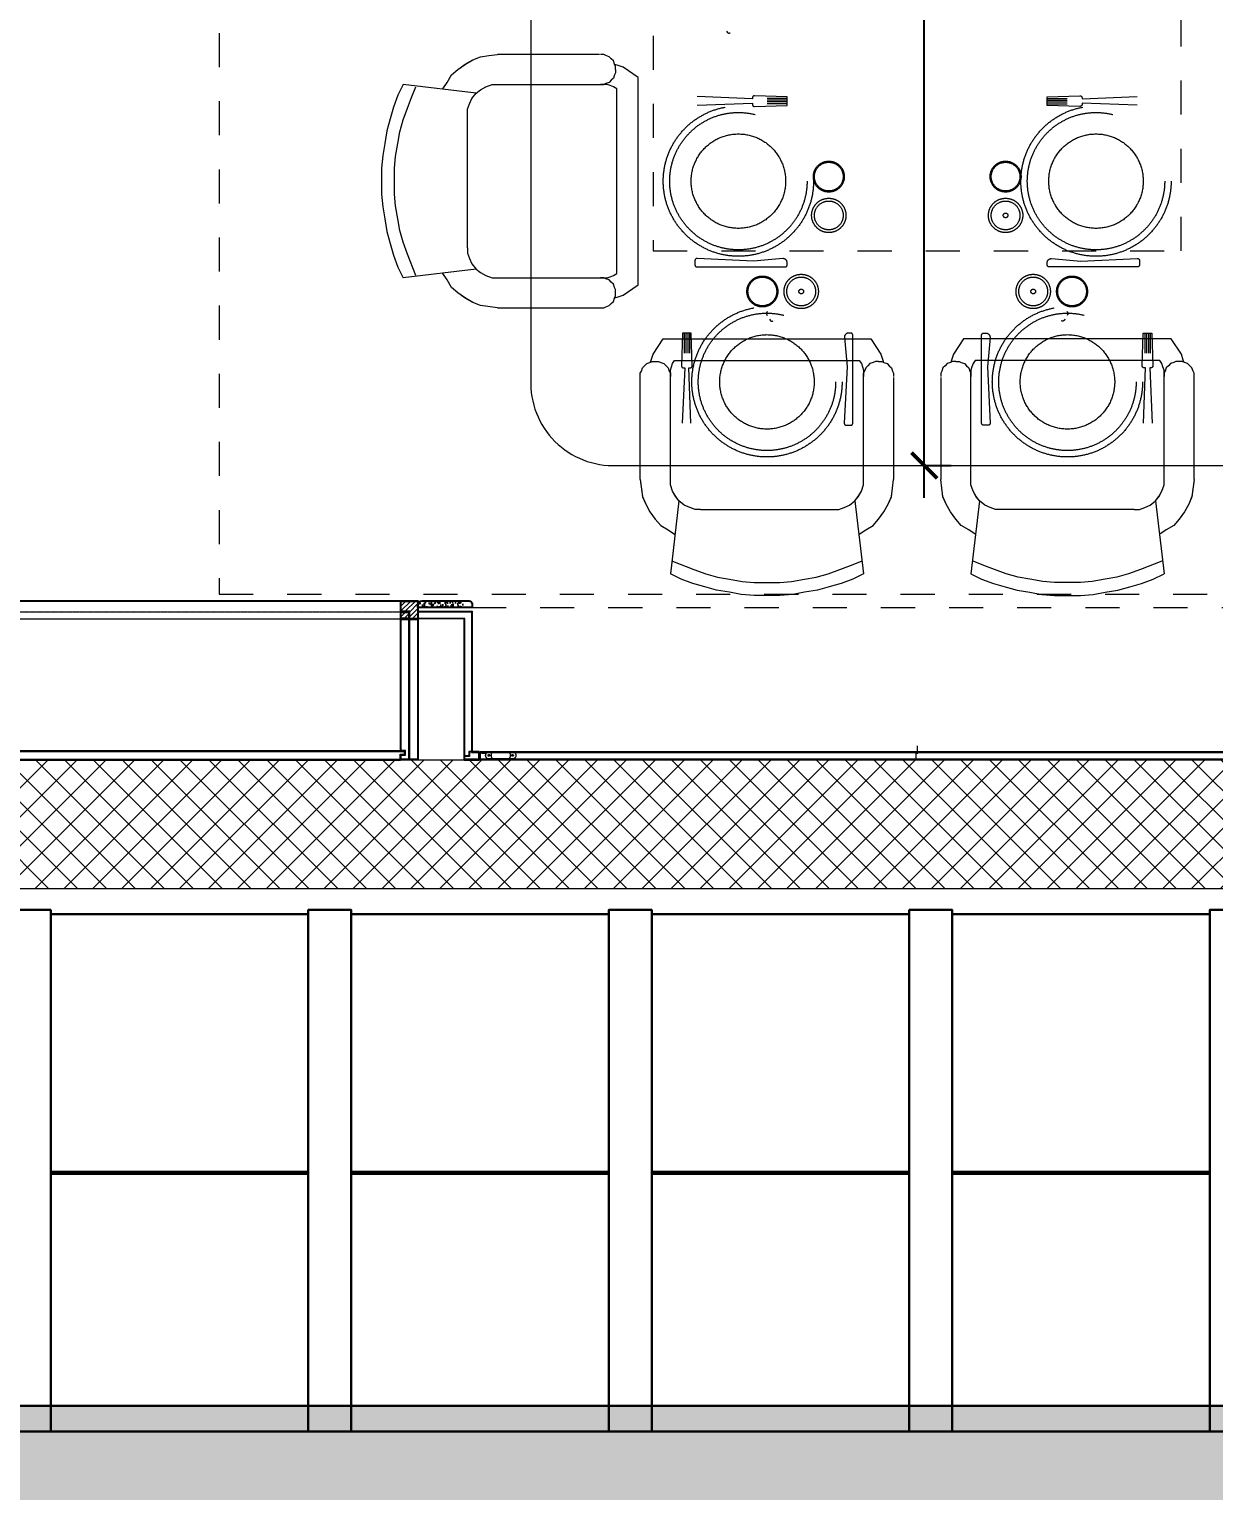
# Model space of a CAD drawing. Header units: millimetres. Extents: x -18512 to 101824, y -95768 to 52898.
# Drawn here: x 26058 to 28817, y -64550 to -61145 of the extents above; entities that cross this region are included whole.
import ezdxf

# ---------------------------------------------------------------- set-up
doc = ezdxf.new("R2010")
doc.units = ezdxf.units.MM
doc.header["$LTSCALE"] = 25
doc.header["$PDMODE"] = 3
for name, pattern in [('Dash', [6.35, 3.175, -3.175]), ('DOT2', [3.175, 0, -3.175]), ('HIDDEN2', [4.7625, 3.175, -1.5875]), ('TRATTEGGIATA', [19.05, 12.7, -6.35])]:
    doc.linetypes.add(name, pattern=pattern)
doc.layers.get('0').update_dxf_attribs({"color": 254, "lineweight": 0})
doc.layers.get('Defpoints').update_dxf_attribs({"lineweight": 0})
for name, color, linetype in [('0_Dimensions', 1, 'Continuous'), ('3_Joinery', 1, 'Continuous'), ('AR WALL HATCH', 8, 'Continuous'), ('FURNITURE', 1, 'Continuous')]:
    doc.layers.add(name, color=color, linetype=linetype)
for name, color, linetype, lineweight in [('_FW_HATCH', 251, 'Continuous', 0), ('A-TILES', 43, 'Continuous', 30), ('A200-1 Fine Outline', 8, 'Continuous', 9), ('FERRAMENTA', 242, 'Continuous', 13), ('FIXTURES', 8, 'Continuous', 0), ('hatch', 252, 'Continuous', 0), ('I-WALL', 2, 'Continuous', 9), ('QUOTA', 251, 'Continuous', 13)]:
    doc.layers.add(name, color=color, linetype=linetype, lineweight=lineweight)
doc.styles.add('FW_Calibri', font='calibri.ttf')
doc.dimstyles.new('1-50', dxfattribs={"dimscale": 50, "dimtxt": 2, "dimasz": 1.2, "dimexe": 1.25, "dimexo": 0.625, "dimtad": 1, "dimdec": 0, "dimtxsty": 'FW_Calibri', "dimblk": 'ARCHTICK', "dimcen": 2.5, "dimdle": 1.5, "dimadec": 0, "dimazin": 0, "dimtfac": 1, "dimtdec": 0, "dimtmove": 0, "dimatfit": 3, "dimfxl": 6, "dimfxlon": 1, "dimarcsym": 0})

# ---------------------------------------------------------------- blocks, each defined once
blk = doc.blocks.new('Kubikina K6100 fronte')
at = {"layer": 'FERRAMENTA', "linetype": 'TRATTEGGIATA', "ltscale": 0.2}
for points in [[(7, -36), (7, -36, 0.414214), (14, -29), (14, 29, 0.414214), (7, 36), (7, 36, 0.414214), (0, 29), (0, -29, 0.414214)], [(5, -22.5), (9, -22.5, 0.414214), (14, -17.5), (14, 17.5, 0.414214), (9, 22.5), (5, 22.5, 0.414214), (0, 17.5), (0, -17.5, 0.414214)]]:
    blk.add_lwpolyline(points, format="xyb", close=True, dxfattribs=at)
for centre in [(7, 27.5), (7, -27.5)]:
    blk.add_circle(centre, 2, dxfattribs=at)
blk = doc.blocks.new('_ArchTick')
at = {"color": 0, "linetype": 'ByBlock', "const_width": 0.15}
blk.add_lwpolyline([(-0.5, -0.5), (0.5, 0.5)], dxfattribs=at)
blk = doc.blocks.new('*D397')
at = {"layer": 'Defpoints', "color": 0, "transparency": 16777216}
for p in [(28126.5, -57961.5), (28126.5, -62161.5), (28143, -62161.5)]:
    blk.add_point(p, dxfattribs=at)
at = {"layer": 'I-WALL', "color": 0, "lineweight": -2, "transparency": 16777216}
for p, q in [((28143, -57886.5), (28143, -60592.2)), ((28143, -57961.5), (28205.5, -57961.5)), ((28143, -62236.5), (28143, -60757.2)), ((28143, -62161.5), (28205.5, -62161.5))]:
    blk.add_line(p, q, dxfattribs=at)
at = {"layer": 'I-WALL', "color": 0, "lineweight": -2, "transparency": 16777216, "xscale": 59.99999999999995, "yscale": 59.99999999999995, "zscale": 59.99999999999995}
for p, rotation in [((28143, -57961.5), 90), ((28143, -62161.5), 270)]:
    blk.add_blockref('_ArchTick', p, dxfattribs=dict(at, rotation=rotation))
at = {"layer": 'I-WALL', "color": 0, "transparency": 16777216, "insert": (28143, -60674.7), "char_height": 100, "attachment_point": 5, "style": 'FW_Calibri'}
blk.add_mtext('4200', dxfattribs=at)

msp = doc.modelspace()

# ---------------------------------------------------------------- hatches: boundary and pattern name
at = {"layer": '3_Joinery'}
h = msp.add_hatch(dxfattribs=at)
h.set_pattern_fill('AR-SAND', color=8, scale=0.25, angle=450.0006)
h.set_pattern_definition([(127.500562, (-3353.055, 88224.011), (-12.235327, -0.4001279), [0, -9.652, 0, -10.795, 0, -10.31875]), (97.500562, (-3353.055, 88224.011), (-17.9207378, 11.2379062), [0, -5.207, 0, -8.6995, 0, -3.33375]), (57.500562, (-3353.055, 88216.201), (-0.0361237, 19.7748089), [0, -3.175, 0, -11.43, 0, -14.9225]), (47.500562, (-3353.055, 88216.2), (-5.5734204, 19.0888566), [0, -1.5875, 0, -7.493, 0, -8.5725])])
edge = h.paths.add_edge_path()
edge.add_line((26963.3, -62492), (26963.3, -62487))
edge.add_arc((26973.2, -62486.8), 9.84, 89.0539, 180.9453, ccw=False)
edge.add_line((26973.3, -62477), (27062.5, -62477))
edge.add_arc((27062.5, -62484), 7, 359.9998, 449.9998, ccw=False)
edge.add_line((27069.5, -62484), (27069.5, -62492))
edge.add_line((27069.5, -62492), (26963.3, -62492))
at = {"layer": '_FW_HATCH', "lineweight": 15}
h = msp.add_hatch(dxfattribs=at)
h.set_pattern_fill('ANSI31', color=8, scale=2.5, angle=360.0006, style=0)
h.set_pattern_definition([(45.0005623, (9136.762, 78271.788), (-5.61271516, 5.612605), [])])
h.paths.add_polyline_path([(26962.3, -62478), (26924.3, -62478), (26924.3, -62500.9), (26944.3, -62500.9), (26944.3, -62518), (26962.3, -62518)])
h = msp.add_hatch(dxfattribs=at)
h.set_pattern_fill('ANSI31', color=8, scale=2.5, angle=360.0006, style=0)
h.set_pattern_definition([(45.0005623, (9156.7616, 78311.775), (-5.61271516, 5.612605), [])])
h.paths.add_polyline_path([(26924.3, -62516.9), (26941.3, -62516.9), (26941.3, -62503.9), (26924.3, -62503.9)])
at = {"layer": 'A-TILES', "ltscale": 25}
msp.add_hatch(color=9, dxfattribs=at).paths.add_polyline_path([(33808.1, -64351.9), (33808.1, -66591.5), (33748.1, -66591.5), (33748.1, -64411.9), (16108.1, -64411.9), (16108.1, -65621.9), (16048.1, -65621.9), (16048.1, -64351.9)])
h = msp.add_hatch(dxfattribs=at)
h.set_pattern_fill('HTREECRS', color=9, scale=1500, style=0, pattern_type=2)
h.set_pattern_definition([(113.19859, (-190814, 56110.64), (-1500.00002, 2999.99999), [114.237, -11309.423]), (156.80141, (-190709, 56065.64), (-7499.99998, 3000.00007), [114.237, -11309.423]), (68.19859, (-190739, 55990.64), (1499.99996, 4500), [80.7775, -7996.97]), (128.65981, (-190679, 55915.64), (-1500, 1500.00001), [96.047, -9508.6395]), (30.96376, (-190754, 55870.64), (4499.99997, 3000.00004), [87.464, -8658.9636]), (90, (-190754, 55765.6), (-1500, -6e-13), [105, -1395]), (351.8699, (-190859, 55780.64), (1500, 2e-05), [106.066, -10500.536]), (50.19443, (-190934, 55690.64), (5999.99999, 7500.00001), [117.154, -11598.221]), (308.65981, (-190994, 55765.64), (1500, -1500.00001), [96.047, -9508.6395]), (30.96376, (-191069, 55720.64), (4499.99997, 3000.00004), [87.464, -8658.9636]), (279.46232, (-191084, 55810.64), (1499.99998, -7500), [91.2414, -9032.902]), (1e-14, (-191174, 55810.6), (-7e-13, 1500), [90, -1410]), (243.43495, (-191129, 55900.64), (1e-05, -1500), [100.623, -3253.479]), (341.56505, (-191219, 55930.64), (1500, 1e-07), [94.868, -4648.548]), (218.65981, (-191144, 55990.64), (-1500.00001, -1500), [96.047, -9508.6395]), (315, (-191204, 56050.6), (1500, 2e-13), [84.853, -2036.4675]), (198.43495, (-191114, 56080.64), (-3000, -1500), [94.868, -4648.548]), (260.53768, (-191099, 56170.64), (1e-05, -1500), [91.2414, -9032.902]), (167.47119, (-190964, 56140.64), (-7499.99999, 1500.00004), [138.293, -13691.0235]), (215.53768, (-190859, 56215.64), (-5999.99999, -4500.00003), [129.035, -12774.453]), (113.19859, (-190154, 56845.64), (-1500.00002, 2999.99999), [114.237, -11309.423]), (156.80141, (-190049, 56800.64), (-7499.99998, 3000.00007), [114.237, -11309.423]), (68.19859, (-190079, 56725.64), (1499.99996, 4500), [80.7775, -7996.97]), (128.65981, (-190019, 56650.64), (-1500, 1500.00001), [96.047, -9508.6395]), (30.96376, (-190094, 56605.64), (4499.99997, 3000.00004), [87.464, -8658.9636]), (90, (-190094, 56500.6), (-1500, -6e-13), [105, -1395]), (351.8699, (-190199, 56515.64), (1500, 2e-05), [106.066, -10500.536]), (50.19443, (-190274, 56425.64), (5999.99999, 7500.00001), [117.154, -11598.221]), (308.65981, (-190334, 56500.64), (1500, -1500.00001), [96.047, -9508.6395]), (30.96376, (-190409, 56455.64), (4499.99997, 3000.00004), [87.464, -8658.9636]), (279.46232, (-190424, 56545.64), (1499.99998, -7500), [91.2414, -9032.902]), (1e-14, (-190514, 56545.6), (-7e-13, 1500), [90, -1410]), (243.43495, (-190469, 56635.64), (1e-05, -1500), [100.623, -3253.479]), (341.56505, (-190559, 56665.64), (1500, 1e-07), [94.868, -4648.548]), (218.65981, (-190484, 56725.64), (-1500.00001, -1500), [96.047, -9508.6395]), (315, (-190544, 56785.6), (1500, 2e-13), [84.853, -2036.4675]), (198.43495, (-190454, 56815.64), (-3000, -1500), [94.868, -4648.548]), (260.53768, (-190439, 56905.64), (1e-05, -1500), [91.2414, -9032.902]), (167.47119, (-190304, 56875.64), (-7499.99999, 1500.00004), [138.293, -13691.0235]), (215.53768, (-190199, 56950.64), (-5999.99999, -4500.00003), [129.035, -12774.453]), (113.19859, (-190941.5, 56740.64), (-1500.00002, 2999.99999), [57.118, -11366.541]), (156.80141, (-190889, 56718.14), (-7499.99998, 3000.00007), [57.118, -11366.541]), (68.19859, (-190904, 56680.64), (1499.99996, 4500), [40.389, -8037.3585]), (128.65981, (-190874, 56643.14), (-1500, 1500.00001), [48.0234, -9556.663]), (30.96376, (-190911.5, 56620.64), (4499.99997, 3000.00004), [43.732, -8702.696]), (90, (-190911.5, 56568.1), (-1500, -6e-13), [52.5, -1447.5]), (351.8699, (-190964, 56575.64), (1500, 2e-05), [53.033, -10553.569]), (50.19443, (-191001.5, 56530.64), (5999.99999, 7500.00001), [58.577, -11656.798]), (308.65981, (-191031.5, 56568.14), (1500, -1500.00001), [48.0234, -9556.663]), (30.96376, (-191069, 56545.64), (4499.99997, 3000.00004), [43.732, -8702.696]), (279.46232, (-191076.5, 56590.64), (1499.99998, -7500), [45.621, -9078.523]), (1e-14, (-191121.5, 56590.6), (-7e-13, 1500), [45, -1455]), (243.43495, (-191099, 56635.64), (1e-05, -1500), [50.3115, -3303.7904]), (341.56505, (-191144, 56650.64), (1500, 1e-07), [47.434, -4695.982]), (218.65981, (-191106.5, 56680.64), (-1500.00001, -1500), [48.0234, -9556.663]), (315, (-191136.5, 56710.6), (1500, 2e-13), [42.426, -2078.894]), (198.43495, (-191091.5, 56725.64), (-3000, -1500), [47.434, -4695.982]), (260.53768, (-191084, 56770.64), (1e-05, -1500), [45.621, -9078.523]), (167.47119, (-191016.5, 56755.64), (-7499.99999, 1500.00004), [69.1466, -13760.17]), (215.53768, (-190964, 56793.14), (-5999.99999, -4500.00003), [64.5174, -12838.9705]), (113.19859, (-190221.5, 56350.64), (-1500.00002, 2999.99999), [57.118, -11366.541]), (156.80141, (-190169, 56328.14), (-7499.99998, 3000.00007), [57.118, -11366.541]), (68.19859, (-190184, 56290.64), (1499.99996, 4500), [40.389, -8037.3585]), (128.65981, (-190154, 56253.14), (-1500, 1500.00001), [48.0234, -9556.663]), (30.96376, (-190191.5, 56230.64), (4499.99997, 3000.00004), [43.732, -8702.696]), (90, (-190191.5, 56178.1), (-1500, -6e-13), [52.5, -1447.5]), (351.8699, (-190244, 56185.64), (1500, 2e-05), [53.033, -10553.569]), (50.19443, (-190281.5, 56140.64), (5999.99999, 7500.00001), [58.577, -11656.798]), (308.65981, (-190311.5, 56178.14), (1500, -1500.00001), [48.0234, -9556.663]), (30.96376, (-190349, 56155.64), (4499.99997, 3000.00004), [43.732, -8702.696]), (279.46232, (-190356.5, 56200.64), (1499.99998, -7500), [45.621, -9078.523]), (1e-14, (-190401.5, 56200.6), (-7e-13, 1500), [45, -1455]), (243.43495, (-190379, 56245.64), (1e-05, -1500), [50.3115, -3303.7904]), (341.56505, (-190424, 56260.64), (1500, 1e-07), [47.434, -4695.982]), (218.65981, (-190386.5, 56290.64), (-1500.00001, -1500), [48.0234, -9556.663]), (315, (-190416.5, 56320.6), (1500, 2e-13), [42.426, -2078.894]), (198.43495, (-190371.5, 56335.64), (-3000, -1500), [47.434, -4695.982]), (260.53768, (-190364, 56380.64), (1e-05, -1500), [45.621, -9078.523]), (167.47119, (-190296.5, 56365.64), (-7499.99999, 1500.00004), [69.1466, -13760.17]), (215.53768, (-190244, 56403.14), (-5999.99999, -4500.00003), [64.5174, -12838.9705]), (1e-14, (-190289, 56275.6), (-7e-13, 1500), [0, -1500]), (90, (-190281.5, 56268.1), (-1500, -6e-13), [15, -1485]), (1e-14, (-190296.5, 56268.1), (-7e-13, 1500), [15, -1485]), (270, (-190296.5, 56283.1), (1500, 4e-13), [15, -1485]), (180, (-190281.5, 56283.1), (5e-13, -1500), [15, -1485]), (9.46232, (-190371.5, 56268.14), (7500, 1499.99998), [45.621, -9078.523]), (303.69007, (-190326.5, 56343.14), (1500, -1500), [54.083, -5354.244]), (344.0546, (-190379, 56305.64), (6000, -1500.00002), [54.601, -10865.564]), (33.69007, (-190364, 56223.14), (1500, 1500), [54.083, -5354.244]), (59.03624, (-190326.5, 56193.14), (1500.00002, 3000), [43.732, -8702.696]), (90, (-190281.5, 56178.1), (-1500, -6e-13), [52.5, -1447.5]), (139.398705, (-190221.5, 56208.14), (-8999.99995, 7500.00005), [69.1466, -13760.17]), (171.8699, (-190206.5, 56268.14), (-1500, -2e-05), [53.033, -10553.569]), (30.96376, (-190259, 56290.64), (4499.99997, 3000.00004), [43.732, -8702.696]), (71.56505, (-190281.5, 56298.14), (-1e-07, 1500), [71.151, -4672.265]), (71.56505, (-191001.5, 56688.14), (-1e-07, 1500), [71.151, -4672.265]), (30.96376, (-190979, 56680.64), (4499.99997, 3000.00004), [43.732, -8702.696]), (171.8699, (-190926.5, 56658.14), (-1500, -2e-05), [53.033, -10553.569]), (139.398705, (-190941.5, 56598.14), (-8999.99995, 7500.00005), [69.1466, -13760.17]), (90, (-191001.5, 56568.1), (-1500, -6e-13), [52.5, -1447.5]), (59.03624, (-191046.5, 56583.14), (1500.00002, 3000), [43.732, -8702.696]), (33.69007, (-191084, 56613.14), (1500, 1500), [54.083, -5354.244]), (344.0546, (-191099, 56695.64), (6000, -1500.00002), [54.601, -10865.564]), (303.69007, (-191046.5, 56733.14), (1500, -1500), [54.083, -5354.244]), (9.46232, (-191091.5, 56658.14), (7500, 1499.99998), [45.621, -9078.523]), (180, (-191001.5, 56673.1), (5e-13, -1500), [15, -1485]), (270, (-191016.5, 56673.1), (1500, 4e-13), [15, -1485]), (1e-14, (-191016.5, 56658.1), (-7e-13, 1500), [15, -1485]), (90, (-191001.5, 56658.1), (-1500, -6e-13), [15, -1485]), (1e-14, (-191009, 56665.6), (-7e-13, 1500), [0, -1500]), (71.56505, (-190274, 56740.64), (-1e-07, 1500), [142.3025, -4601.114]), (30.96376, (-190229, 56725.64), (4499.99997, 3000.00004), [87.464, -8658.9636]), (171.8699, (-190124, 56680.64), (-1500, -2e-05), [106.066, -10500.536]), (139.398705, (-190154, 56560.64), (-8999.99995, 7500.00005), [138.293, -13691.0235]), (90, (-190274, 56500.6), (-1500, -6e-13), [105, -1395]), (59.03624, (-190364, 56530.64), (1500.00002, 3000), [87.464, -8658.9636]), (33.69007, (-190439, 56590.64), (1500, 1500), [108.1665, -5300.16]), (344.0546, (-190469, 56755.64), (6000, -1500.00002), [109.202, -10810.963]), (303.69007, (-190364, 56830.64), (1500, -1500), [108.1665, -5300.16]), (9.46232, (-190454, 56680.64), (7500, 1499.99998), [91.2414, -9032.902]), (180, (-190274, 56710.6), (5e-13, -1500), [30, -1470]), (270, (-190304, 56710.6), (1500, 4e-13), [30, -1470]), (1e-14, (-190304, 56680.6), (-7e-13, 1500), [30, -1470]), (90, (-190274, 56680.6), (-1500, -6e-13), [30, -1470]), (1e-14, (-190289, 56695.6), (-7e-13, 1500), [0, -1500]), (1e-14, (-190949, 55960.6), (-7e-13, 1500), [0, -1500]), (90, (-190934, 55945.6), (-1500, -6e-13), [30, -1470]), (1e-14, (-190964, 55945.6), (-7e-13, 1500), [30, -1470]), (270, (-190964, 55975.6), (1500, 4e-13), [30, -1470]), (180, (-190934, 55975.6), (5e-13, -1500), [30, -1470]), (9.46232, (-191114, 55945.64), (7500, 1499.99998), [91.2414, -9032.902]), (303.69007, (-191024, 56095.64), (1500, -1500), [108.1665, -5300.16]), (344.0546, (-191129, 56020.64), (6000, -1500.00002), [109.202, -10810.963]), (33.69007, (-191099, 55855.64), (1500, 1500), [108.1665, -5300.16]), (59.03624, (-191024, 55795.64), (1500.00002, 3000), [87.464, -8658.9636]), (90, (-190934, 55765.6), (-1500, -6e-13), [105, -1395]), (139.398705, (-190814, 55825.64), (-8999.99995, 7500.00005), [138.293, -13691.0235]), (171.8699, (-190784, 55945.64), (-1500, -2e-05), [106.066, -10500.536]), (30.96376, (-190889, 55990.64), (4499.99997, 3000.00004), [87.464, -8658.9636]), (71.56505, (-190934, 56005.64), (-1e-07, 1500), [142.3025, -4601.114])])
h.paths.add_polyline_path([(32808.1, -65497.3), (32808.1, -64497.3), (31808.1, -64497.3), (31808.1, -65497.3)], flags=16)
h.paths.add_polyline_path([(19428.1, -65497.3), (19428.1, -64497.3), (18128.1, -64497.3), (18128.1, -65497.3)], flags=16)
edge = h.paths.add_edge_path(flags=16)
edge.add_arc((17138.6, -66370.1), 1151.8, 85.9922, 94.0078, ccw=False)
edge.add_line((17219.1, -65221.1), (17058.1, -65221.1))
h.paths.add_polyline_path([(16108.1, -64411.9), (33748.1, -64411.9), (33748.1, -66591.5), (11552.7, -66591.6), (11552.7, -65621.8), (16108.1, -65622)])
edge = h.paths.add_edge_path(flags=16)
edge.add_arc((17138.6, -63953.9), 1269.8, 266.3651, 273.6349, ccw=False)
edge.add_line((17058.1, -65221.1), (17219.1, -65221.1))
at = {"layer": 'AR WALL HATCH', "lineweight": 5, "ltscale": 25}
h = msp.add_hatch(dxfattribs=at)
h.set_pattern_fill('ANSI37', color=256, scale=15, style=0)
h.set_pattern_definition([(45, (15109.02, 35539.32), (-33.67596, 33.67596), []), (135, (15109.02, 35539.32), (-33.67596, -33.67596), [])])
h.paths.add_polyline_path([(30688.1, -63146.9), (25818.1, -63146.9), (25818.1, -62846.9), (30688.1, -62846.9)])

# ---------------------------------------------------------------- linework, layer by layer
at = {"layer": '0_Dimensions', "extrusion": (0, 0, -1)}
msp.add_lwpolyline([(-27089.5, -62492), (-26963.3, -62492), (-26963.3, -62487, 0.414212), (-26973.3, -62477), (-27082.5, -62477, 0.414214), (-27089.5, -62484), (-27089.5, -62492)], format="xyb", dxfattribs=at)
at = {"layer": '3_Joinery', "extrusion": (0, 0, -1)}
msp.add_line((25802.9, -62477, 0), (26923.3, -62477), dxfattribs=at)
msp.add_line((25802.9, -62477, 0), (26923.3, -62477), dxfattribs=at)
for points in [[(-26923.3, -62477), (-26963.3, -62477), (-26963.3, -62519), (-26943.3, -62519), (-26943.3, -62501.9), (-26923.3, -62501.9)], [(-26923.3, -62502.9), (-26942.3, -62502.9), (-26942.3, -62517.9), (-26923.3, -62517.9)], [(-26923.3, -62519), (-26943.3, -62519), (-26943.3, -62846.9), (-26923.3, -62846.9), (-26923.3, -62835.2), (-26933.8, -62835.2), (-26933.8, -62826.7), (-26923.3, -62826.7)], [(-26943.3, -62519), (-26963.3, -62519), (-26963.4, -62846.9), (-26943.4, -62846.9)]]:
    msp.add_lwpolyline(points, close=True, dxfattribs=at)
at = {"layer": '3_Joinery', "extrusion": (0, 0, -1), "elevation": 0}
msp.add_lwpolyline([(-25792.9, -62827.3), (-25792.9, -62834.8), (-25803.5, -62834.8), (-25803.5, -62847), (-26922.9, -62846.9), (-26922.9, -62834.7), (-26933.4, -62834.7), (-26933.4, -62827.2)], close=True, dxfattribs=at)
at = {"layer": '3_Joinery'}
msp.add_lwpolyline([(27106.5, -62828.9), (27082.5, -62828.9), (27082.5, -62838.9), (27071.5, -62838.9), (27071.5, -62846.9), (27106.5, -62846.9)], close=True, dxfattribs=at)
at = {"layer": '_FW_HATCH', "color": 8, "lineweight": 15, "extrusion": (0, 0, -1)}
for p, q in [((25802.9, -62502, 0), (26923.3, -62501.9)), ((25802.9, -62519, 0), (26923.3, -62519))]:
    msp.add_line(p, q, dxfattribs=at)
at = {"layer": '_FW_HATCH', "color": 8, "lineweight": 15}
for p, q in [((28127.2, -62832.9), (28127.2, -62814.9)), ((28124.1, -62846.9), (28124.1, -62828.9))]:
    msp.add_line(p, q, dxfattribs=at)
at = {"layer": '_FW_HATCH', "color": 8, "lineweight": 15, "extrusion": (0, 0, -1)}
for points in [[(-26924.3, -62478), (-26962.3, -62478), (-26962.3, -62518), (-26944.3, -62518), (-26944.3, -62500.9), (-26924.3, -62500.9)], [(-26924.3, -62503.9), (-26941.3, -62503.9), (-26941.3, -62516.9), (-26924.3, -62516.9)], [(-27072.5, -62518), (-26964.3, -62518), (-26964.3, -62502), (-27088.5, -62502), (-27088.5, -62829.9), (-29161.7, -62829.9), (-29161.7, -62502), (-29285.9, -62502), (-29285.9, -62518), (-29177.7, -62518), (-29177.7, -62845.9), (-27072.5, -62845.9)], [(-26924.3, -62520), (-26942.3, -62520), (-26942.3, -62845.9), (-26924.3, -62845.9), (-26924.3, -62836.2), (-26934.8, -62836.2), (-26934.8, -62825.7), (-26924.3, -62825.7)], [(-26944.3, -62520), (-26962.3, -62520), (-26962.4, -62845.9), (-26944.4, -62845.9)]]:
    msp.add_lwpolyline(points, close=True, dxfattribs=at)
msp.add_lwpolyline([(-27071.5, -62519), (-26963.3, -62519), (-26963.3, -62501), (-27089.5, -62501), (-27089.5, -62828.9), (-29160.7, -62828.9), (-29160.7, -62501), (-29286.9, -62501), (-29286.9, -62519), (-29178.7, -62519), (-29178.7, -62846.9), (-27071.5, -62846.9), (-27071.5, -62519)], dxfattribs=at)
at = {"layer": '_FW_HATCH', "color": 8, "lineweight": 15, "extrusion": (0, 0, -1), "elevation": 0}
msp.add_lwpolyline([(-25793.9, -62828.3), (-25793.9, -62833.8), (-25804.5, -62833.8), (-25804.5, -62846), (-26921.9, -62845.9), (-26921.9, -62833.7), (-26932.4, -62833.7), (-26932.4, -62828.2)], close=True, dxfattribs=at)
at = {"layer": '_FW_HATCH', "color": 8, "lineweight": 15}
msp.add_lwpolyline([(27108.5, -62846.9), (29141.7, -62846.9), (29141.7, -62828.9), (27108.5, -62828.9)], close=True, dxfattribs=at)
at = {"layer": 'A-TILES', "color": 9, "ltscale": 25}
for points in [[(26008.1, -64351.9), (26008.1, -63196.9), (26108.1, -63196.9), (26108.1, -64351.9)], [(26708.1, -64351.9), (26708.1, -63196.9), (26808.1, -63196.9), (26808.1, -64351.9)], [(27408.1, -64351.9), (27408.1, -63196.9), (27508.1, -63196.9), (27508.1, -64351.9)], [(28108.1, -64351.9), (28108.1, -63196.9), (28208.1, -63196.9), (28208.1, -64351.9)], [(28808.1, -64351.9), (28808.1, -63196.9), (28908.1, -63196.9), (28908.1, -64351.9)], [(26708.1, -63806.9), (26108.1, -63806.9), (26108.1, -63206.9), (26708.1, -63206.9)], [(26808.1, -63806.9), (27408.1, -63806.9), (27408.1, -63206.9), (26808.1, -63206.9)], [(28108.1, -63806.9), (27508.1, -63806.9), (27508.1, -63206.9), (28108.1, -63206.9)], [(28208.1, -63806.9), (28808.1, -63806.9), (28808.1, -63206.9), (28208.1, -63206.9)], [(26708.1, -64411.9), (26108.1, -64411.9), (26108.1, -63811.9), (26708.1, -63811.9)], [(26808.1, -64411.9), (27408.1, -64411.9), (27408.1, -63811.9), (26808.1, -63811.9)], [(28108.1, -64411.9), (27508.1, -64411.9), (27508.1, -63811.9), (28108.1, -63811.9)], [(28208.1, -64411.9), (28808.1, -64411.9), (28808.1, -63811.9), (28208.1, -63811.9)], [(33808.1, -64351.9), (33808.1, -66591.5), (33748.1, -66591.5), (33748.1, -64411.9), (16108.1, -64411.9), (16108.1, -65621.9), (16048.1, -65621.9), (16048.1, -64351.9)]]:
    msp.add_lwpolyline(points, close=True, dxfattribs=at)
at = {"layer": 'A200-1 Fine Outline', "color": 2, "linetype": 'DOT2', "ltscale": 0.05, "extrusion": (0, 0, -1)}
msp.add_lwpolyline([(-26942.9, -62517.9), (-26942.9, -62502.4), (-25783.4, -62502.5), (-25783.4, -62518)], dxfattribs=at)
at = {"layer": 'FERRAMENTA', "linetype": 'TRATTEGGIATA', "ltscale": 0.5}
msp.add_lwpolyline([(27111.5, -62831.9), (27121.5, -62831.9), (27121.5, -62828.9), (27111.5, -62828.9)], close=True, dxfattribs=at)
at = {"layer": 'FIXTURES', "color": 8, "linetype": 'HIDDEN2', "ltscale": 10}
for p, q in [((27682.4, -61149.3), (27683.7, -61151.5)), ((27386.5, -61204), (27149, -61204)), ((27098.9, -61294), (26928.9, -61274)), ((27149, -61274), (27396.5, -61274)), ((27426.5, -61714), (27426.5, -61284)), ((27613.8, -61321.6), (27742.5, -61317.4)), ((27742.5, -61307.4), (27613.9, -61301.7)), ((27742.5, -61304.9), (27742.5, -61307.4)), ((27742.5, -61317.4), (27742.5, -61319.9)), ((27823.8, -61302.4), (27747.5, -61299.9)), ((27747.5, -61324.9), (27823.8, -61322.4)), ((27823.8, -61306.2), (27777.1, -61306.2)), ((27823.8, -61310.4), (27777.1, -61310.4)), ((27823.8, -61314.5), (27777.1, -61314.5)), ((27823.8, -61318.7), (27777.1, -61318.7)), ((27823.8, -61322.4), (27823.8, -61302.4)), ((28429.2, -61302.4), (28505.5, -61299.9)), ((28429.2, -61322.4), (28429.2, -61302.4)), ((28429.2, -61306.2), (28475.9, -61306.2)), ((28429.2, -61310.4), (28475.9, -61310.4)), ((28429.2, -61314.5), (28475.9, -61314.5)), ((28429.2, -61318.7), (28475.9, -61318.7)), ((28505.5, -61324.9), (28429.2, -61322.4)), ((28510.5, -61307.4), (28639.1, -61301.7)), ((28510.5, -61304.9), (28510.5, -61307.4)), ((28639.2, -61321.6), (28510.5, -61317.4)), ((28510.5, -61317.4), (28510.5, -61319.9)), ((27079, -61654), (27079, -61344)), ((27098.9, -61704), (26928.9, -61724)), ((27149, -61724), (27396.5, -61724)), ((27776.1, -61809.7), (27777.3, -61811.8)), ((27782.4, -61820.4), (27783.7, -61822.6)), ((28470.6, -61820.4), (28469.3, -61822.6)), ((28476.9, -61809.7), (28475.7, -61811.8)), ((27579.9, -61852.8), (27577.4, -61929.1)), ((27599.9, -61852.8), (27579.9, -61852.8)), ((27583.6, -61852.8), (27583.6, -61899.5)), ((27587.8, -61852.8), (27587.8, -61899.5)), ((27592, -61852.8), (27592, -61899.5)), ((27596.2, -61852.8), (27596.2, -61899.5)), ((27602.4, -61929.1), (27599.9, -61852.8)), ((28650.6, -61929.1), (28653.1, -61852.8)), ((28653.1, -61852.8), (28673.1, -61852.8)), ((28656.8, -61852.8), (28656.8, -61899.5)), ((28661, -61852.8), (28661, -61899.5)), ((28665.2, -61852.8), (28665.2, -61899.5)), ((28669.4, -61852.8), (28669.4, -61899.5)), ((28673.1, -61852.8), (28675.6, -61929.1)), ((27561.5, -61916.5), (27991.5, -61916.5)), ((27584.9, -61934.1), (27579.2, -62062.7)), ((27582.4, -61934.1), (27584.9, -61934.1)), ((27599.1, -62062.8), (27594.9, -61934.1)), ((27594.9, -61934.1), (27597.4, -61934.1)), ((28691.5, -61916.5), (28261.5, -61916.5)), ((28653.9, -62062.8), (28658.1, -61934.1)), ((28658.1, -61934.1), (28655.6, -61934.1)), ((28668.1, -61934.1), (28673.8, -62062.7)), ((28670.6, -61934.1), (28668.1, -61934.1)), ((27551.5, -62194), (27551.5, -61946.5)), ((28001.5, -62194), (28001.5, -61946.5)), ((28071.5, -61956.5), (28071.5, -62194)), ((28181.5, -61956.5), (28181.5, -62194)), ((28251.5, -62194), (28251.5, -61946.5)), ((28701.5, -62194), (28701.5, -61946.5)), ((27571.5, -62244.1), (27551.5, -62414.1)), ((27981.5, -62244.1), (28001.5, -62414.1)), ((28271.5, -62244.1), (28251.5, -62414.1)), ((28681.5, -62244.1), (28701.5, -62414.1)), ((27621.5, -62264), (27931.5, -62264)), ((28631.5, -62264), (28321.5, -62264))]:
    msp.add_line(p, q, dxfattribs=at)
at = {"layer": 'FIXTURES', "color": 8, "linetype": 'HIDDEN2', "ltscale": 10, "elevation": 0, "flags": 128}
for points in [[(27683.7, -61151.5, 0.198912), (27686.7, -61153.8, 0.198912), (27690.5, -61153.3)], [(27747.5, -61299.9, 0.198912), (27744, -61301.4, 0.198912), (27742.5, -61304.9)], [(27742.5, -61319.9, 0.198912), (27744, -61323.5, 0.198912), (27747.5, -61324.9)], [(28505.5, -61299.9, -0.198912), (28509, -61301.4, -0.198912), (28510.5, -61304.9)], [(28510.5, -61319.9, -0.198912), (28509, -61323.5, -0.198912), (28505.5, -61324.9)], [(27818.8, -61698.9, 0.414214), (27823.8, -61693.9), (27823.8, -61689.4, 0.430241), (27813.2, -61679.4), (27745.1, -61685.6), (27613.9, -61679, 0.422551), (27608.8, -61684), (27608.8, -61693.9, 0.414214), (27613.8, -61698.9), (27818.8, -61698.9)], [(28434.2, -61698.9, -0.414214), (28429.2, -61693.9), (28429.2, -61689.4, -0.430241), (28439.7, -61679.4), (28507.9, -61685.6), (28639.1, -61679, -0.422551), (28644.2, -61684), (28644.2, -61693.9, -0.414214), (28639.2, -61698.9), (28434.2, -61698.9)], [(27777.8, -61802.8, 0.198912), (27775.5, -61805.9, 0.198912), (27776.1, -61809.7)], [(27783.7, -61822.6, 0.198912), (27786.7, -61824.9, 0.198912), (27790.5, -61824.4)], [(28469.3, -61822.6, -0.198912), (28466.3, -61824.9, -0.198912), (28462.5, -61824.4)], [(28475.2, -61802.8, -0.198912), (28477.5, -61805.9, -0.198912), (28476.9, -61809.7)], [(27976.4, -61857.8, 0.414214), (27971.4, -61852.8), (27966.9, -61852.8, 0.430241), (27956.9, -61863.4), (27963.1, -61931.5), (27956.5, -62062.7, 0.422551), (27961.5, -62067.8), (27971.4, -62067.8, 0.414214), (27976.4, -62062.8), (27976.4, -61857.8)], [(28276.6, -61857.8, -0.414214), (28281.6, -61852.8), (28286.1, -61852.8, -0.430241), (28296.1, -61863.4), (28289.9, -61931.5), (28296.5, -62062.7, -0.422551), (28291.5, -62067.8), (28281.6, -62067.8, -0.414214), (28276.6, -62062.8), (28276.6, -61857.8)], [(27577.4, -61929.1, 0.198912), (27578.9, -61932.6, 0.198912), (27582.4, -61934.1)], [(27597.4, -61934.1, 0.198912), (27601, -61932.6, 0.198912), (27602.4, -61929.1)], [(28655.6, -61934.1, -0.198912), (28652, -61932.6, -0.198912), (28650.6, -61929.1)], [(28675.6, -61929.1, -0.198912), (28674.1, -61932.6, -0.198912), (28670.6, -61934.1)]]:
    msp.add_lwpolyline(points, format="xyb", dxfattribs=at)
for points in [[(27021.4, -61284), (27031.4, -61269), (27041.4, -61251.5), (27056.4, -61239), (27073.9, -61226.5), (27091.4, -61216.5), (27108.9, -61209), (27128.9, -61206.5), (27148.9, -61204)], [(27021.5, -61284), (27031.5, -61269), (27041.5, -61251.5), (27056.5, -61239), (27074, -61226.5), (27091.5, -61216.5), (27109, -61209), (27129, -61206.5), (27149, -61204)], [(27424, -61239), (27424, -61231.5), (27421.5, -61226.5), (27419, -61219), (27414, -61214), (27409, -61209), (27401.5, -61206.5), (27396.5, -61204), (27389, -61204)], [(27424, -61239), (27424, -61246.5), (27421.5, -61251.5), (27419, -61259), (27414, -61264), (27409, -61269), (27401.5, -61271.5), (27396.5, -61274), (27389, -61274)], [(27421.9, -61770.8), (27427.3, -61768.9), (27441.2, -61764.3), (27476.5, -61740.8), (27476.5, -61257.3), (27441.2, -61233.7), (27427.3, -61229.1), (27421.9, -61227.3)], [(26928.9, -61274), (26916.4, -61299), (26906.4, -61326.5), (26898.9, -61354), (26891.4, -61381.5), (26886.4, -61411.5), (26881.4, -61439), (26878.9, -61469), (26878.9, -61499), (26878.9, -61529), (26881.4, -61559), (26886.4, -61586.5), (26891.4, -61616.5), (26898.9, -61644), (26906.4, -61671.5), (26916.4, -61699), (26928.9, -61724)], [(26958.9, -61719), (26938.9, -61669), (26928.9, -61641.5), (26921.4, -61614), (26916.4, -61586.5), (26911.4, -61556.5), (26908.9, -61529), (26908.9, -61499), (26908.9, -61469), (26911.4, -61441.5), (26916.4, -61411.5), (26921.4, -61384), (26928.9, -61356.5), (26938.9, -61329), (26948.9, -61304), (26958.9, -61279)], [(27078.9, -61344), (27078.9, -61331.5), (27083.9, -61319), (27088.9, -61306.5), (27098.9, -61294), (27108.9, -61286.5), (27121.4, -61279), (27136.4, -61274), (27148.9, -61274)], [(27079, -61344), (27079, -61331.5), (27084, -61319), (27089, -61306.5), (27099, -61294), (27109, -61286.5), (27121.5, -61279), (27136.5, -61274), (27149, -61274)], [(27426.5, -61284), (27419, -61279), (27411.5, -61276.5), (27404, -61274), (27396.5, -61274)], [(27078.9, -61654), (27078.9, -61666.5), (27083.9, -61679), (27088.9, -61691.5), (27098.9, -61704), (27108.9, -61711.5), (27121.4, -61719), (27136.4, -61724), (27148.9, -61724)], [(27079, -61654), (27079, -61666.5), (27084, -61679), (27089, -61691.5), (27099, -61704), (27109, -61711.5), (27121.5, -61719), (27136.5, -61724), (27149, -61724)], [(27148.9, -61794), (27108.9, -61789), (27091.4, -61781.5), (27073.9, -61771.5), (27056.4, -61759), (27041.4, -61746.5), (27031.4, -61729), (27021.4, -61714)], [(27149, -61794), (27109, -61789), (27091.5, -61781.5), (27074, -61771.5), (27056.5, -61759), (27041.5, -61746.5), (27031.5, -61729), (27021.5, -61714)], [(27149, -61794), (27396.5, -61794), (27401.5, -61791.5), (27409, -61789), (27414, -61784), (27419, -61779), (27421.5, -61771.5), (27424, -61766.5), (27424, -61759), (27424, -61751.5), (27421.5, -61746.5), (27419, -61739), (27414, -61734), (27409, -61729), (27401.5, -61726.5), (27396.5, -61724), (27389, -61724)], [(27396.5, -61724), (27404, -61724), (27411.5, -61721.5), (27419, -61719), (27426.5, -61714)], [(27504.8, -61921.1), (27506.6, -61915.7), (27511.2, -61901.9), (27534.7, -61866.5), (28018.3, -61866.5), (28041.8, -61901.9), (28046.4, -61915.7), (28048.2, -61921.1)], [(28748.2, -61921.1), (28746.4, -61915.7), (28741.8, -61901.9), (28718.3, -61866.5), (28234.7, -61866.5), (28211.2, -61901.9), (28206.6, -61915.7), (28204.8, -61921.1)], [(27481.5, -62194), (27481.5, -61946.5), (27484, -61941.5), (27486.5, -61934), (27491.5, -61929), (27496.5, -61924), (27504, -61921.5), (27509, -61919), (27516.5, -61919), (27524, -61919), (27529, -61921.5), (27536.5, -61924), (27541.5, -61929), (27546.5, -61934), (27549, -61941.5), (27551.5, -61946.5), (27551.5, -61954)], [(27551.5, -61946.5), (27551.5, -61939), (27554, -61931.5), (27556.5, -61924), (27561.5, -61916.5)], [(27991.5, -61916.5), (27996.5, -61924), (27999, -61931.5), (28001.5, -61939), (28001.5, -61946.5)], [(28036.5, -61919), (28029, -61919), (28024, -61921.5), (28016.5, -61924), (28011.5, -61929), (28006.5, -61934), (28004, -61941.5), (28001.5, -61946.5), (28001.5, -61954)], [(28036.5, -61919), (28044, -61919), (28049, -61921.5), (28056.5, -61924), (28061.5, -61929), (28066.5, -61934), (28069, -61941.5), (28071.5, -61946.5), (28071.5, -61954)], [(28216.5, -61919), (28209, -61919), (28204, -61921.5), (28196.5, -61924), (28191.5, -61929), (28186.5, -61934), (28184, -61941.5), (28181.5, -61946.5), (28181.5, -61954)], [(28216.5, -61919), (28224, -61919), (28229, -61921.5), (28236.5, -61924), (28241.5, -61929), (28246.5, -61934), (28249, -61941.5), (28251.5, -61946.5), (28251.5, -61954)], [(28261.5, -61916.5), (28256.5, -61924), (28254, -61931.5), (28251.5, -61939), (28251.5, -61946.5)], [(28701.5, -61946.5), (28701.5, -61939), (28699, -61931.5), (28696.5, -61924), (28691.5, -61916.5)], [(28771.5, -62194), (28771.5, -61946.5), (28769, -61941.5), (28766.5, -61934), (28761.5, -61929), (28756.5, -61924), (28749, -61921.5), (28744, -61919), (28736.5, -61919), (28729, -61919), (28724, -61921.5), (28716.5, -61924), (28711.5, -61929), (28706.5, -61934), (28704, -61941.5), (28701.5, -61946.5), (28701.5, -61954)], [(27481.5, -62194), (27486.5, -62234), (27494, -62251.5), (27504, -62269), (27516.5, -62286.5), (27529, -62301.5), (27546.5, -62311.5), (27561.5, -62321.5)], [(27481.5, -62194.1), (27486.5, -62234.1), (27494, -62251.6), (27504, -62269.1), (27516.5, -62286.6), (27529, -62301.6), (27546.5, -62311.6), (27561.5, -62321.6)], [(27621.5, -62264), (27609, -62264), (27596.5, -62259), (27584, -62254), (27571.5, -62244), (27564, -62234), (27556.5, -62221.5), (27551.5, -62206.5), (27551.5, -62194)], [(27621.5, -62264.1), (27609, -62264.1), (27596.5, -62259.1), (27584, -62254.1), (27571.5, -62244.1), (27564, -62234.1), (27556.5, -62221.6), (27551.5, -62206.6), (27551.5, -62194.1)], [(27931.5, -62264), (27944, -62264), (27956.5, -62259), (27969, -62254), (27981.5, -62244), (27989, -62234), (27996.5, -62221.5), (28001.5, -62206.5), (28001.5, -62194)], [(27931.5, -62264.1), (27944, -62264.1), (27956.5, -62259.1), (27969, -62254.1), (27981.5, -62244.1), (27989, -62234.1), (27996.5, -62221.6), (28001.5, -62206.6), (28001.5, -62194.1)], [(27991.5, -62321.5), (28006.5, -62311.5), (28024, -62301.5), (28036.5, -62286.5), (28049, -62269), (28059, -62251.5), (28066.5, -62234), (28069, -62214), (28071.5, -62194)], [(27991.5, -62321.6), (28006.5, -62311.6), (28024, -62301.6), (28036.5, -62286.6), (28049, -62269.1), (28059, -62251.6), (28066.5, -62234.1), (28069, -62214.1), (28071.5, -62194.1)], [(28261.5, -62321.5), (28246.5, -62311.5), (28229, -62301.5), (28216.5, -62286.5), (28204, -62269), (28194, -62251.5), (28186.5, -62234), (28184, -62214), (28181.5, -62194)], [(28261.5, -62321.6), (28246.5, -62311.6), (28229, -62301.6), (28216.5, -62286.6), (28204, -62269.1), (28194, -62251.6), (28186.5, -62234.1), (28184, -62214.1), (28181.5, -62194.1)], [(28321.5, -62264), (28309, -62264), (28296.5, -62259), (28284, -62254), (28271.5, -62244), (28264, -62234), (28256.5, -62221.5), (28251.5, -62206.5), (28251.5, -62194)], [(28321.5, -62264.1), (28309, -62264.1), (28296.5, -62259.1), (28284, -62254.1), (28271.5, -62244.1), (28264, -62234.1), (28256.5, -62221.6), (28251.5, -62206.6), (28251.5, -62194.1)], [(28631.5, -62264), (28644, -62264), (28656.5, -62259), (28669, -62254), (28681.5, -62244), (28689, -62234), (28696.5, -62221.5), (28701.5, -62206.5), (28701.5, -62194)], [(28631.5, -62264.1), (28644, -62264.1), (28656.5, -62259.1), (28669, -62254.1), (28681.5, -62244.1), (28689, -62234.1), (28696.5, -62221.6), (28701.5, -62206.6), (28701.5, -62194.1)], [(28771.5, -62194), (28766.5, -62234), (28759, -62251.5), (28749, -62269), (28736.5, -62286.5), (28724, -62301.5), (28706.5, -62311.5), (28691.5, -62321.5)], [(28771.5, -62194.1), (28766.5, -62234.1), (28759, -62251.6), (28749, -62269.1), (28736.5, -62286.6), (28724, -62301.6), (28706.5, -62311.6), (28691.5, -62321.6)], [(28001.5, -62414.1), (27976.5, -62426.6), (27949, -62436.6), (27921.5, -62444.1), (27894, -62451.6), (27864, -62456.6), (27836.5, -62461.6), (27806.5, -62464.1), (27776.5, -62464.1), (27746.5, -62464.1), (27716.5, -62461.6), (27689, -62456.6), (27659, -62451.6), (27631.5, -62444.1), (27604, -62436.6), (27576.5, -62426.6), (27551.5, -62414.1)], [(27556.5, -62384.1), (27606.5, -62404.1), (27634, -62414.1), (27661.5, -62421.6), (27689, -62426.6), (27719, -62431.6), (27746.5, -62434.1), (27776.5, -62434.1), (27806.5, -62434.1), (27834, -62431.6), (27864, -62426.6), (27891.5, -62421.6), (27919, -62414.1), (27946.5, -62404.1), (27971.5, -62394.1), (27996.5, -62384.1)], [(28251.5, -62414.1), (28276.5, -62426.6), (28304, -62436.6), (28331.5, -62444.1), (28359, -62451.6), (28389, -62456.6), (28416.5, -62461.6), (28446.5, -62464.1), (28476.5, -62464.1), (28506.5, -62464.1), (28536.5, -62461.6), (28564, -62456.6), (28594, -62451.6), (28621.5, -62444.1), (28649, -62436.6), (28676.5, -62426.6), (28701.5, -62414.1)], [(28696.5, -62384.1), (28646.5, -62404.1), (28619, -62414.1), (28591.5, -62421.6), (28564, -62426.6), (28534, -62431.6), (28506.5, -62434.1), (28476.5, -62434.1), (28446.5, -62434.1), (28419, -62431.6), (28389, -62426.6), (28361.5, -62421.6), (28334, -62414.1), (28306.5, -62404.1), (28281.5, -62394.1), (28256.5, -62384.1)]]:
    msp.add_lwpolyline(points, dxfattribs=at)
at = {"layer": 'FIXTURES', "color": 8, "linetype": 'HIDDEN2', "ltscale": 10}
for centre, radius in [((27710, -61499), 175), ((28543, -61499), 175), ((27710, -61499), 160), ((28543, -61499), 160), ((27710, -61499), 110), ((28543, -61499), 110), ((27920.6, -61488.4), 36), ((27920.6, -61488.4), 33.5), ((28332.4, -61488.4), 36), ((28332.4, -61488.4), 33.5), ((27920.6, -61578.8), 40), ((27920.6, -61578.8), 33.5), ((28332.4, -61578.8), 40), ((28332.4, -61578.8), 33.5), ((28332.4, -61578.8), 5.42), ((27765.8, -61756), 36), ((27765.8, -61756), 33.5), ((27856.3, -61756), 40), ((27856.3, -61756), 33.5), ((28396.7, -61756), 40), ((28396.7, -61756), 33.5), ((28487.2, -61756), 36), ((28487.2, -61756), 33.5), ((27856.3, -61756), 5.42), ((28396.7, -61756), 5.42), ((27776.5, -61966.6), 175), ((28476.5, -61966.6), 175), ((27776.5, -61966.6), 160), ((28476.5, -61966.6), 160), ((27776.5, -61966.6), 110), ((28476.5, -61966.6), 110)]:
    msp.add_circle(centre, radius, dxfattribs=at)
at = {"layer": 'FURNITURE', "linetype": 'Continuous', "lineweight": 5}
for p, q in [((27226.5, -58161.5), (27226.5, -61976.7)), ((27411.3, -62161.5), (28841.7, -62161.5))]:
    msp.add_line(p, q, dxfattribs=at)
msp.add_arc((27418.9, -61969.1), 192.6, 177.7409, 272.2591, dxfattribs=at)
at = {"layer": 'hatch', "linetype": 'Dash', "lineweight": 9}
msp.add_line((27089.5, -62492), (29160.7, -62492), dxfattribs=at)
at = {"layer": 'hatch', "linetype": 'Dash', "lineweight": 9, "elevation": 0}
for points in [[(26500.4, -57661.5), (26500.4, -62461.5), (29747.8, -62461.5), (29747.8, -57661.5)], [(27511.5, -58461.5), (27511.5, -61661.5), (28741.5, -61661.5), (28741.5, -58461.5)]]:
    msp.add_lwpolyline(points, close=True, dxfattribs=at)
at = {"layer": 'I-WALL'}
for p, q in [((25765.9, -62846.9), (30688.1, -62846.9)), ((25818.1, -63146.9), (32698.1, -63146.9))]:
    msp.add_line(p, q, dxfattribs=at)
at = {"layer": 'I-WALL', "color": 6}
msp.add_line((26963.4, -62846.9), (29287.9, -62846.8), dxfattribs=at)

# ---------------------------------------------------------------- block references
at = {"layer": 'QUOTA', "rotation": 269.9994376699097}
msp.add_blockref('Kubikina K6100 fronte', (27156.5, -62829.9), dxfattribs=at)

# ---------------------------------------------------------------- dimensions: what is measured, and where the dimension line sits
at = {"layer": 'I-WALL', "color": 1, "true_color": 0xf40b0b}
dim = msp.add_linear_dim(base=(28143, -62161.5), p1=(28126.5, -57961.5), p2=(28126.5, -62161.5), angle=90, dimstyle='1-50', dxfattribs=at)
dim.commit()
dim.dimension.update_dxf_attribs({"geometry": '*D397', "text_midpoint": (28143, -60674.7), "dimtype": 160, "text_rotation": 270})

doc.saveas('drawing.dxf')
